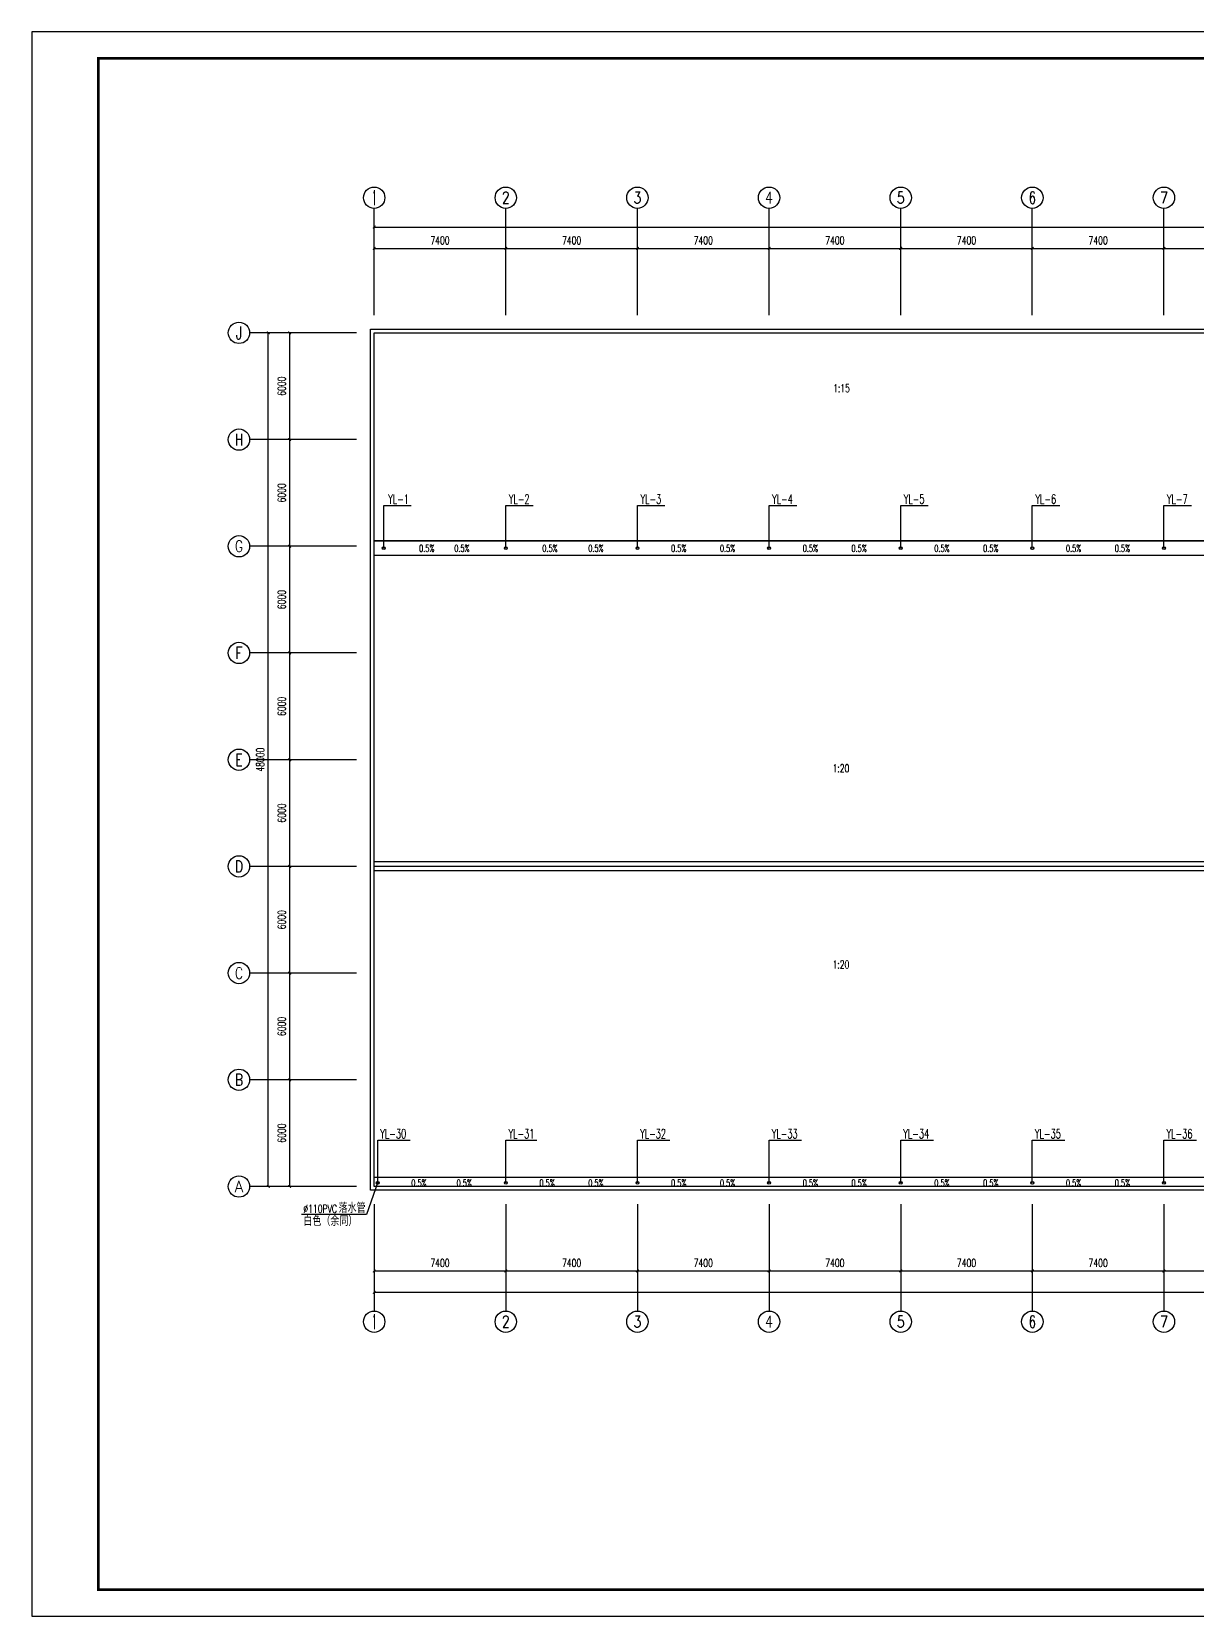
# Model space of a CAD drawing. Extents: x -409572 to -157272, y 600795 to 878326.
# Drawn here: x -409572 to -344045, y 600795 to 689895 of the extents above; entities that cross this region are included whole.
import ezdxf
from ezdxf.enums import TextEntityAlignment as Align

# ---------------------------------------------------------------- set-up
doc = ezdxf.new("R2010")
doc.units = 0
doc.header["$LTSCALE"] = 1000
doc.header["$MEASUREMENT"] = 0
doc.linetypes.add('PHANTOM2', pattern=[1.25, 0.625, -0.125, 0.125, -0.125, 0.125, -0.125])
doc.layers.get('0').update_dxf_attribs({"linetype": 'CONTINUOUS'})
doc.layers.get('DEFPOINTS').update_dxf_attribs({"linetype": 'CONTINUOUS'})
for name, color, linetype in [('AXIS', 3, 'CONTINUOUS'), ('AXIS_TEXT', 7, 'CONTINUOUS'), ('DIM_SYMB', 3, 'CONTINUOUS'), ('DIM_雨水', 3, 'CONTINUOUS'), ('PUB_TEXT', 7, 'CONTINUOUS'), ('PUB_TITLE', 4, 'CONTINUOUS'), ('TWT_TEXT', 7, 'CONTINUOUS'), ('VPIPE-雨水', 4, 'PHANTOM2')]:
    doc.layers.add(name, color=color, linetype=linetype)
doc.styles.add('_TCH_AXIS', font='COMPLEX', dxfattribs={"bigfont": 'GBCBIG'})
doc.styles.add('_TCH_DIM', font='SIMPLEX', dxfattribs={"bigfont": 'GBCBIG'})
doc.styles.add('_TCH_LABEL', font='COMPLEX', dxfattribs={"bigfont": 'GBCBIG'})
doc.styles.add('_TWT_SERIAL', font='COMPLEX', dxfattribs={"width": 0.8, "height": 3.5, "bigfont": 'HZTXT'})
doc.styles.add('COMPLEX', font='COMPLEX')
doc.styles.add('DIM_FONT', font='SIMPLEX.shx', dxfattribs={"width": 0.7})
doc.dimstyles.new('DIMN150', dxfattribs={"dimscale": 1.5, "dimtxt": 300, "dimasz": 100, "dimexe": 250, "dimexo": 300, "dimgap": 150, "dimtad": 1, "dimdec": 0, "dimzin": 0, "dimtxsty": 'DIM_FONT', "dimblk": 'ARCHTICK', "dimcen": 0.09, "dimclrt": 7, "dimazin": 3, "dimtfac": 1, "dimtdec": 0, "dimtix": 1, "dimtmove": 0, "dimatfit": 3, "dimtolj": 1, "dimtzin": 0})

# ---------------------------------------------------------------- blocks, each defined once
blk = doc.blocks.new('_AXISO')
blk.add_circle((0, 0), 0.5)
at = {"layer": 'AXIS_TEXT', "style": 'COMPLEX', "width": 1.041667}
blk.add_attdef('A', text='', height=0.56, dxfattribs=at).set_placement((-0.25, -0.28), (0.25, -0.28), align=Align.FIT)
blk = doc.blocks.new('_ARCHTICK')
at = {"color": 0, "linetype": 'BYBLOCK', "const_width": 0.4}
blk.add_lwpolyline([(-0.5, -0.5), (0.5, 0.5)], dxfattribs=at)
blk = doc.blocks.new('*D118')
at = {"layer": 'AXIS', "color": 0}
for p, q in [((-390319, 542750), (-390319, 537875)), ((-183119, 542750), (-183119, 537875)), ((-390319, 538250), (-183119, 538250))]:
    blk.add_line(p, q, dxfattribs=at)
at = {"layer": 'DEFPOINTS', "color": 0}
for p in [(-390319, 543200), (-183119, 543200), (-183119, 538250)]:
    blk.add_point(p, dxfattribs=at)
at = {"layer": 'AXIS', "color": 0, "xscale": 150, "yscale": 150, "zscale": 150, "rotation": 180}
blk.add_blockref('_ARCHTICK', (-390319, 538250), dxfattribs=at)
at = {"layer": 'AXIS', "color": 0, "xscale": 150, "yscale": 150, "zscale": 150}
blk.add_blockref('_ARCHTICK', (-183119, 538250), dxfattribs=at)
at = {"layer": 'AXIS', "color": 7, "insert": (-286719, 538700), "char_height": 450, "attachment_point": 5, "style": 'DIM_FONT'}
blk.add_mtext('\\A1;207200', dxfattribs=at)
blk = doc.blocks.new('*D119')
at = {"layer": 'AXIS', "color": 0}
for p, q in [((-390319, 542750), (-390319, 539075)), ((-382919, 542750), (-382919, 539075)), ((-390319, 539450), (-382919, 539450))]:
    blk.add_line(p, q, dxfattribs=at)
at = {"layer": 'DEFPOINTS', "color": 0}
for p in [(-390319, 543200), (-382919, 543200), (-382919, 539450)]:
    blk.add_point(p, dxfattribs=at)
at = {"layer": 'AXIS', "color": 0, "xscale": 150, "yscale": 150, "zscale": 150, "rotation": 180}
blk.add_blockref('_ARCHTICK', (-390319, 539450), dxfattribs=at)
at = {"layer": 'AXIS', "color": 0, "xscale": 150, "yscale": 150, "zscale": 150}
blk.add_blockref('_ARCHTICK', (-382919, 539450), dxfattribs=at)
at = {"layer": 'AXIS', "color": 7, "insert": (-386619, 539900), "char_height": 450, "attachment_point": 5, "style": 'DIM_FONT'}
blk.add_mtext('\\A1;7400', dxfattribs=at)
blk = doc.blocks.new('*D120')
at = {"layer": 'AXIS', "color": 0}
for p, q in [((-382919, 542750), (-382919, 539075)), ((-375519, 542750), (-375519, 539075)), ((-382919, 539450), (-375519, 539450))]:
    blk.add_line(p, q, dxfattribs=at)
at = {"layer": 'DEFPOINTS', "color": 0}
for p in [(-382919, 543200), (-375519, 543200), (-375519, 539450)]:
    blk.add_point(p, dxfattribs=at)
at = {"layer": 'AXIS', "color": 0, "xscale": 150, "yscale": 150, "zscale": 150, "rotation": 180}
blk.add_blockref('_ARCHTICK', (-382919, 539450), dxfattribs=at)
at = {"layer": 'AXIS', "color": 0, "xscale": 150, "yscale": 150, "zscale": 150}
blk.add_blockref('_ARCHTICK', (-375519, 539450), dxfattribs=at)
at = {"layer": 'AXIS', "color": 7, "insert": (-379219, 539900), "char_height": 450, "attachment_point": 5, "style": 'DIM_FONT'}
blk.add_mtext('\\A1;7400', dxfattribs=at)
blk = doc.blocks.new('*D121')
at = {"layer": 'AXIS', "color": 0}
for p, q in [((-375519, 542750), (-375519, 539075)), ((-368119, 542750), (-368119, 539075)), ((-375519, 539450), (-368119, 539450))]:
    blk.add_line(p, q, dxfattribs=at)
at = {"layer": 'DEFPOINTS', "color": 0}
for p in [(-375519, 543200), (-368119, 543200), (-368119, 539450)]:
    blk.add_point(p, dxfattribs=at)
at = {"layer": 'AXIS', "color": 0, "xscale": 150, "yscale": 150, "zscale": 150, "rotation": 180}
blk.add_blockref('_ARCHTICK', (-375519, 539450), dxfattribs=at)
at = {"layer": 'AXIS', "color": 0, "xscale": 150, "yscale": 150, "zscale": 150}
blk.add_blockref('_ARCHTICK', (-368119, 539450), dxfattribs=at)
at = {"layer": 'AXIS', "color": 7, "insert": (-371819, 539900), "char_height": 450, "attachment_point": 5, "style": 'DIM_FONT'}
blk.add_mtext('\\A1;7400', dxfattribs=at)
blk = doc.blocks.new('*D122')
at = {"layer": 'AXIS', "color": 0}
for p, q in [((-368119, 542750), (-368119, 539075)), ((-360719, 542750), (-360719, 539075)), ((-368119, 539450), (-360719, 539450))]:
    blk.add_line(p, q, dxfattribs=at)
at = {"layer": 'DEFPOINTS', "color": 0}
for p in [(-368119, 543200), (-360719, 543200), (-360719, 539450)]:
    blk.add_point(p, dxfattribs=at)
at = {"layer": 'AXIS', "color": 0, "xscale": 150, "yscale": 150, "zscale": 150, "rotation": 180}
blk.add_blockref('_ARCHTICK', (-368119, 539450), dxfattribs=at)
at = {"layer": 'AXIS', "color": 0, "xscale": 150, "yscale": 150, "zscale": 150}
blk.add_blockref('_ARCHTICK', (-360719, 539450), dxfattribs=at)
at = {"layer": 'AXIS', "color": 7, "insert": (-364419, 539900), "char_height": 450, "attachment_point": 5, "style": 'DIM_FONT'}
blk.add_mtext('\\A1;7400', dxfattribs=at)
blk = doc.blocks.new('*D123')
at = {"layer": 'AXIS', "color": 0}
for p, q in [((-360719, 542750), (-360719, 539075)), ((-353319, 542750), (-353319, 539075)), ((-360719, 539450), (-353319, 539450))]:
    blk.add_line(p, q, dxfattribs=at)
at = {"layer": 'DEFPOINTS', "color": 0}
for p in [(-360719, 543200), (-353319, 543200), (-353319, 539450)]:
    blk.add_point(p, dxfattribs=at)
at = {"layer": 'AXIS', "color": 0, "xscale": 150, "yscale": 150, "zscale": 150, "rotation": 180}
blk.add_blockref('_ARCHTICK', (-360719, 539450), dxfattribs=at)
at = {"layer": 'AXIS', "color": 0, "xscale": 150, "yscale": 150, "zscale": 150}
blk.add_blockref('_ARCHTICK', (-353319, 539450), dxfattribs=at)
at = {"layer": 'AXIS', "color": 7, "insert": (-357019, 539900), "char_height": 450, "attachment_point": 5, "style": 'DIM_FONT'}
blk.add_mtext('\\A1;7400', dxfattribs=at)
blk = doc.blocks.new('*D124')
at = {"layer": 'AXIS', "color": 0}
for p, q in [((-353319, 542750), (-353319, 539075)), ((-345919, 542750), (-345919, 539075)), ((-353319, 539450), (-345919, 539450))]:
    blk.add_line(p, q, dxfattribs=at)
at = {"layer": 'DEFPOINTS', "color": 0}
for p in [(-353319, 543200), (-345919, 543200), (-345919, 539450)]:
    blk.add_point(p, dxfattribs=at)
at = {"layer": 'AXIS', "color": 0, "xscale": 150, "yscale": 150, "zscale": 150, "rotation": 180}
blk.add_blockref('_ARCHTICK', (-353319, 539450), dxfattribs=at)
at = {"layer": 'AXIS', "color": 0, "xscale": 150, "yscale": 150, "zscale": 150}
blk.add_blockref('_ARCHTICK', (-345919, 539450), dxfattribs=at)
at = {"layer": 'AXIS', "color": 7, "insert": (-349619, 539900), "char_height": 450, "attachment_point": 5, "style": 'DIM_FONT'}
blk.add_mtext('\\A1;7400', dxfattribs=at)
blk = doc.blocks.new('*D125')
at = {"layer": 'AXIS', "color": 0}
for p, q in [((-345919, 542750), (-345919, 539075)), ((-338519, 542750), (-338519, 539075)), ((-345919, 539450), (-338519, 539450))]:
    blk.add_line(p, q, dxfattribs=at)
at = {"layer": 'DEFPOINTS', "color": 0}
for p in [(-345919, 543200), (-338519, 543200), (-338519, 539450)]:
    blk.add_point(p, dxfattribs=at)
at = {"layer": 'AXIS', "color": 0, "xscale": 150, "yscale": 150, "zscale": 150, "rotation": 180}
blk.add_blockref('_ARCHTICK', (-345919, 539450), dxfattribs=at)
at = {"layer": 'AXIS', "color": 0, "xscale": 150, "yscale": 150, "zscale": 150}
blk.add_blockref('_ARCHTICK', (-338519, 539450), dxfattribs=at)
at = {"layer": 'AXIS', "color": 7, "insert": (-342219, 539900), "char_height": 450, "attachment_point": 5, "style": 'DIM_FONT'}
blk.add_mtext('\\A1;7400', dxfattribs=at)
blk = doc.blocks.new('*D156')
at = {"layer": 'AXIS', "color": 0}
for p, q in [((-391769, 592200), (-396644, 592200)), ((-396269, 544200), (-396269, 592200)), ((-391769, 544200), (-396644, 544200))]:
    blk.add_line(p, q, dxfattribs=at)
at = {"layer": 'DEFPOINTS', "color": 0}
for p in [(-396269, 592200), (-391319, 592200), (-391319, 544200)]:
    blk.add_point(p, dxfattribs=at)
at = {"layer": 'AXIS', "color": 0, "xscale": 150, "yscale": 150, "zscale": 150}
for p, rotation in [((-396269, 592200), 90), ((-396269, 544200), 270)]:
    blk.add_blockref('_ARCHTICK', p, dxfattribs=dict(at, rotation=rotation))
at = {"layer": 'AXIS', "color": 7, "insert": (-396719, 568200), "char_height": 450, "attachment_point": 5, "rotation": 90, "style": 'DIM_FONT'}
blk.add_mtext('\\A1;48000', dxfattribs=at)
blk = doc.blocks.new('*D157')
at = {"layer": 'AXIS', "color": 0}
for p, q in [((-391769, 550200), (-395444, 550200)), ((-395069, 544200), (-395069, 550200)), ((-391769, 544200), (-395444, 544200))]:
    blk.add_line(p, q, dxfattribs=at)
at = {"layer": 'DEFPOINTS', "color": 0}
for p in [(-395069, 550200), (-391319, 550200), (-391319, 544200)]:
    blk.add_point(p, dxfattribs=at)
at = {"layer": 'AXIS', "color": 0, "xscale": 150, "yscale": 150, "zscale": 150}
for p, rotation in [((-395069, 550200), 90), ((-395069, 544200), 270)]:
    blk.add_blockref('_ARCHTICK', p, dxfattribs=dict(at, rotation=rotation))
at = {"layer": 'AXIS', "color": 7, "insert": (-395519, 547200), "char_height": 450, "attachment_point": 5, "rotation": 90, "style": 'DIM_FONT'}
blk.add_mtext('\\A1;6000', dxfattribs=at)
blk = doc.blocks.new('*D158')
at = {"layer": 'AXIS', "color": 0}
for p, q in [((-391769, 556200), (-395444, 556200)), ((-395069, 550200), (-395069, 556200)), ((-391769, 550200), (-395444, 550200))]:
    blk.add_line(p, q, dxfattribs=at)
at = {"layer": 'DEFPOINTS', "color": 0}
for p in [(-395069, 556200), (-391319, 556200), (-391319, 550200)]:
    blk.add_point(p, dxfattribs=at)
at = {"layer": 'AXIS', "color": 0, "xscale": 150, "yscale": 150, "zscale": 150}
for p, rotation in [((-395069, 556200), 90), ((-395069, 550200), 270)]:
    blk.add_blockref('_ARCHTICK', p, dxfattribs=dict(at, rotation=rotation))
at = {"layer": 'AXIS', "color": 7, "insert": (-395519, 553200), "char_height": 450, "attachment_point": 5, "rotation": 90, "style": 'DIM_FONT'}
blk.add_mtext('\\A1;6000', dxfattribs=at)
blk = doc.blocks.new('*D159')
at = {"layer": 'AXIS', "color": 0}
for p, q in [((-391769, 562200), (-395444, 562200)), ((-395069, 556200), (-395069, 562200)), ((-391769, 556200), (-395444, 556200))]:
    blk.add_line(p, q, dxfattribs=at)
at = {"layer": 'DEFPOINTS', "color": 0}
for p in [(-395069, 562200), (-391319, 562200), (-391319, 556200)]:
    blk.add_point(p, dxfattribs=at)
at = {"layer": 'AXIS', "color": 0, "xscale": 150, "yscale": 150, "zscale": 150}
for p, rotation in [((-395069, 562200), 90), ((-395069, 556200), 270)]:
    blk.add_blockref('_ARCHTICK', p, dxfattribs=dict(at, rotation=rotation))
at = {"layer": 'AXIS', "color": 7, "insert": (-395519, 559200), "char_height": 450, "attachment_point": 5, "rotation": 90, "style": 'DIM_FONT'}
blk.add_mtext('\\A1;6000', dxfattribs=at)
blk = doc.blocks.new('*D160')
at = {"layer": 'AXIS', "color": 0}
for p, q in [((-391769, 568200), (-395444, 568200)), ((-395069, 562200), (-395069, 568200)), ((-391769, 562200), (-395444, 562200))]:
    blk.add_line(p, q, dxfattribs=at)
at = {"layer": 'DEFPOINTS', "color": 0}
for p in [(-395069, 568200), (-391319, 568200), (-391319, 562200)]:
    blk.add_point(p, dxfattribs=at)
at = {"layer": 'AXIS', "color": 0, "xscale": 150, "yscale": 150, "zscale": 150}
for p, rotation in [((-395069, 568200), 90), ((-395069, 562200), 270)]:
    blk.add_blockref('_ARCHTICK', p, dxfattribs=dict(at, rotation=rotation))
at = {"layer": 'AXIS', "color": 7, "insert": (-395519, 565200), "char_height": 450, "attachment_point": 5, "rotation": 90, "style": 'DIM_FONT'}
blk.add_mtext('\\A1;6000', dxfattribs=at)
blk = doc.blocks.new('*D161')
at = {"layer": 'AXIS', "color": 0}
for p, q in [((-391769, 574200), (-395444, 574200)), ((-395069, 568200), (-395069, 574200)), ((-391769, 568200), (-395444, 568200))]:
    blk.add_line(p, q, dxfattribs=at)
at = {"layer": 'DEFPOINTS', "color": 0}
for p in [(-395069, 574200), (-391319, 574200), (-391319, 568200)]:
    blk.add_point(p, dxfattribs=at)
at = {"layer": 'AXIS', "color": 0, "xscale": 150, "yscale": 150, "zscale": 150}
for p, rotation in [((-395069, 574200), 90), ((-395069, 568200), 270)]:
    blk.add_blockref('_ARCHTICK', p, dxfattribs=dict(at, rotation=rotation))
at = {"layer": 'AXIS', "color": 7, "insert": (-395519, 571200), "char_height": 450, "attachment_point": 5, "rotation": 90, "style": 'DIM_FONT'}
blk.add_mtext('\\A1;6000', dxfattribs=at)
blk = doc.blocks.new('*D162')
at = {"layer": 'AXIS', "color": 0}
for p, q in [((-391769, 580200), (-395444, 580200)), ((-395069, 574200), (-395069, 580200)), ((-391769, 574200), (-395444, 574200))]:
    blk.add_line(p, q, dxfattribs=at)
at = {"layer": 'DEFPOINTS', "color": 0}
for p in [(-395069, 580200), (-391319, 580200), (-391319, 574200)]:
    blk.add_point(p, dxfattribs=at)
at = {"layer": 'AXIS', "color": 0, "xscale": 150, "yscale": 150, "zscale": 150}
for p, rotation in [((-395069, 580200), 90), ((-395069, 574200), 270)]:
    blk.add_blockref('_ARCHTICK', p, dxfattribs=dict(at, rotation=rotation))
at = {"layer": 'AXIS', "color": 7, "insert": (-395519, 577200), "char_height": 450, "attachment_point": 5, "rotation": 90, "style": 'DIM_FONT'}
blk.add_mtext('\\A1;6000', dxfattribs=at)
blk = doc.blocks.new('*D163')
at = {"layer": 'AXIS', "color": 0}
for p, q in [((-391769, 586200), (-395444, 586200)), ((-395069, 580200), (-395069, 586200)), ((-391769, 580200), (-395444, 580200))]:
    blk.add_line(p, q, dxfattribs=at)
at = {"layer": 'DEFPOINTS', "color": 0}
for p in [(-395069, 586200), (-391319, 586200), (-391319, 580200)]:
    blk.add_point(p, dxfattribs=at)
at = {"layer": 'AXIS', "color": 0, "xscale": 150, "yscale": 150, "zscale": 150}
for p, rotation in [((-395069, 586200), 90), ((-395069, 580200), 270)]:
    blk.add_blockref('_ARCHTICK', p, dxfattribs=dict(at, rotation=rotation))
at = {"layer": 'AXIS', "color": 7, "insert": (-395519, 583200), "char_height": 450, "attachment_point": 5, "rotation": 90, "style": 'DIM_FONT'}
blk.add_mtext('\\A1;6000', dxfattribs=at)
blk = doc.blocks.new('*D164')
at = {"layer": 'AXIS', "color": 0}
for p, q in [((-391769, 592200), (-395444, 592200)), ((-395069, 586200), (-395069, 592200)), ((-391769, 586200), (-395444, 586200))]:
    blk.add_line(p, q, dxfattribs=at)
at = {"layer": 'DEFPOINTS', "color": 0}
for p in [(-395069, 592200), (-391319, 592200), (-391319, 586200)]:
    blk.add_point(p, dxfattribs=at)
at = {"layer": 'AXIS', "color": 0, "xscale": 150, "yscale": 150, "zscale": 150}
for p, rotation in [((-395069, 592200), 90), ((-395069, 586200), 270)]:
    blk.add_blockref('_ARCHTICK', p, dxfattribs=dict(at, rotation=rotation))
at = {"layer": 'AXIS', "color": 7, "insert": (-395519, 589200), "char_height": 450, "attachment_point": 5, "rotation": 90, "style": 'DIM_FONT'}
blk.add_mtext('\\A1;6000', dxfattribs=at)
blk = doc.blocks.new('*D165')
at = {"layer": 'AXIS', "color": 0}
for p, q in [((-390319, 593650), (-390319, 598525)), ((-390319, 598150), (-183119, 598150)), ((-183119, 593650), (-183119, 598525))]:
    blk.add_line(p, q, dxfattribs=at)
at = {"layer": 'DEFPOINTS', "color": 0}
for p in [(-183119, 598150), (-390319, 593200), (-183119, 593200)]:
    blk.add_point(p, dxfattribs=at)
at = {"layer": 'AXIS', "color": 0, "xscale": 150, "yscale": 150, "zscale": 150, "rotation": 180}
blk.add_blockref('_ARCHTICK', (-390319, 598150), dxfattribs=at)
at = {"layer": 'AXIS', "color": 0, "xscale": 150, "yscale": 150, "zscale": 150}
blk.add_blockref('_ARCHTICK', (-183119, 598150), dxfattribs=at)
at = {"layer": 'AXIS', "color": 7, "insert": (-286719, 598600), "char_height": 450, "attachment_point": 5, "style": 'DIM_FONT'}
blk.add_mtext('\\A1;207200', dxfattribs=at)
blk = doc.blocks.new('*D166')
at = {"layer": 'AXIS', "color": 0}
for p, q in [((-390319, 593650), (-390319, 597325)), ((-382919, 593650), (-382919, 597325)), ((-390319, 596950), (-382919, 596950))]:
    blk.add_line(p, q, dxfattribs=at)
at = {"layer": 'DEFPOINTS', "color": 0}
for p in [(-382919, 596950), (-390319, 593200), (-382919, 593200)]:
    blk.add_point(p, dxfattribs=at)
at = {"layer": 'AXIS', "color": 0, "xscale": 150, "yscale": 150, "zscale": 150, "rotation": 180}
blk.add_blockref('_ARCHTICK', (-390319, 596950), dxfattribs=at)
at = {"layer": 'AXIS', "color": 0, "xscale": 150, "yscale": 150, "zscale": 150}
blk.add_blockref('_ARCHTICK', (-382919, 596950), dxfattribs=at)
at = {"layer": 'AXIS', "color": 7, "insert": (-386619, 597400), "char_height": 450, "attachment_point": 5, "style": 'DIM_FONT'}
blk.add_mtext('\\A1;7400', dxfattribs=at)
blk = doc.blocks.new('*D167')
at = {"layer": 'AXIS', "color": 0}
for p, q in [((-382919, 593650), (-382919, 597325)), ((-375519, 593650), (-375519, 597325)), ((-382919, 596950), (-375519, 596950))]:
    blk.add_line(p, q, dxfattribs=at)
at = {"layer": 'DEFPOINTS', "color": 0}
for p in [(-375519, 596950), (-382919, 593200), (-375519, 593200)]:
    blk.add_point(p, dxfattribs=at)
at = {"layer": 'AXIS', "color": 0, "xscale": 150, "yscale": 150, "zscale": 150, "rotation": 180}
blk.add_blockref('_ARCHTICK', (-382919, 596950), dxfattribs=at)
at = {"layer": 'AXIS', "color": 0, "xscale": 150, "yscale": 150, "zscale": 150}
blk.add_blockref('_ARCHTICK', (-375519, 596950), dxfattribs=at)
at = {"layer": 'AXIS', "color": 7, "insert": (-379219, 597400), "char_height": 450, "attachment_point": 5, "style": 'DIM_FONT'}
blk.add_mtext('\\A1;7400', dxfattribs=at)
blk = doc.blocks.new('*D168')
at = {"layer": 'AXIS', "color": 0}
for p, q in [((-375519, 593650), (-375519, 597325)), ((-368119, 593650), (-368119, 597325)), ((-375519, 596950), (-368119, 596950))]:
    blk.add_line(p, q, dxfattribs=at)
at = {"layer": 'DEFPOINTS', "color": 0}
for p in [(-368119, 596950), (-375519, 593200), (-368119, 593200)]:
    blk.add_point(p, dxfattribs=at)
at = {"layer": 'AXIS', "color": 0, "xscale": 150, "yscale": 150, "zscale": 150, "rotation": 180}
blk.add_blockref('_ARCHTICK', (-375519, 596950), dxfattribs=at)
at = {"layer": 'AXIS', "color": 0, "xscale": 150, "yscale": 150, "zscale": 150}
blk.add_blockref('_ARCHTICK', (-368119, 596950), dxfattribs=at)
at = {"layer": 'AXIS', "color": 7, "insert": (-371819, 597400), "char_height": 450, "attachment_point": 5, "style": 'DIM_FONT'}
blk.add_mtext('\\A1;7400', dxfattribs=at)
blk = doc.blocks.new('*D169')
at = {"layer": 'AXIS', "color": 0}
for p, q in [((-368119, 593650), (-368119, 597325)), ((-360719, 593650), (-360719, 597325)), ((-368119, 596950), (-360719, 596950))]:
    blk.add_line(p, q, dxfattribs=at)
at = {"layer": 'DEFPOINTS', "color": 0}
for p in [(-360719, 596950), (-368119, 593200), (-360719, 593200)]:
    blk.add_point(p, dxfattribs=at)
at = {"layer": 'AXIS', "color": 0, "xscale": 150, "yscale": 150, "zscale": 150, "rotation": 180}
blk.add_blockref('_ARCHTICK', (-368119, 596950), dxfattribs=at)
at = {"layer": 'AXIS', "color": 0, "xscale": 150, "yscale": 150, "zscale": 150}
blk.add_blockref('_ARCHTICK', (-360719, 596950), dxfattribs=at)
at = {"layer": 'AXIS', "color": 7, "insert": (-364419, 597400), "char_height": 450, "attachment_point": 5, "style": 'DIM_FONT'}
blk.add_mtext('\\A1;7400', dxfattribs=at)
blk = doc.blocks.new('*D170')
at = {"layer": 'AXIS', "color": 0}
for p, q in [((-360719, 593650), (-360719, 597325)), ((-353319, 593650), (-353319, 597325)), ((-360719, 596950), (-353319, 596950))]:
    blk.add_line(p, q, dxfattribs=at)
at = {"layer": 'DEFPOINTS', "color": 0}
for p in [(-353319, 596950), (-360719, 593200), (-353319, 593200)]:
    blk.add_point(p, dxfattribs=at)
at = {"layer": 'AXIS', "color": 0, "xscale": 150, "yscale": 150, "zscale": 150, "rotation": 180}
blk.add_blockref('_ARCHTICK', (-360719, 596950), dxfattribs=at)
at = {"layer": 'AXIS', "color": 0, "xscale": 150, "yscale": 150, "zscale": 150}
blk.add_blockref('_ARCHTICK', (-353319, 596950), dxfattribs=at)
at = {"layer": 'AXIS', "color": 7, "insert": (-357019, 597400), "char_height": 450, "attachment_point": 5, "style": 'DIM_FONT'}
blk.add_mtext('\\A1;7400', dxfattribs=at)
blk = doc.blocks.new('*D171')
at = {"layer": 'AXIS', "color": 0}
for p, q in [((-353319, 593650), (-353319, 597325)), ((-345919, 593650), (-345919, 597325)), ((-353319, 596950), (-345919, 596950))]:
    blk.add_line(p, q, dxfattribs=at)
at = {"layer": 'DEFPOINTS', "color": 0}
for p in [(-345919, 596950), (-353319, 593200), (-345919, 593200)]:
    blk.add_point(p, dxfattribs=at)
at = {"layer": 'AXIS', "color": 0, "xscale": 150, "yscale": 150, "zscale": 150, "rotation": 180}
blk.add_blockref('_ARCHTICK', (-353319, 596950), dxfattribs=at)
at = {"layer": 'AXIS', "color": 0, "xscale": 150, "yscale": 150, "zscale": 150}
blk.add_blockref('_ARCHTICK', (-345919, 596950), dxfattribs=at)
at = {"layer": 'AXIS', "color": 7, "insert": (-349619, 597400), "char_height": 450, "attachment_point": 5, "style": 'DIM_FONT'}
blk.add_mtext('\\A1;7400', dxfattribs=at)
blk = doc.blocks.new('*D172')
at = {"layer": 'AXIS', "color": 0}
for p, q in [((-345919, 593650), (-345919, 597325)), ((-338519, 593650), (-338519, 597325)), ((-345919, 596950), (-338519, 596950))]:
    blk.add_line(p, q, dxfattribs=at)
at = {"layer": 'DEFPOINTS', "color": 0}
for p in [(-338519, 596950), (-345919, 593200), (-338519, 593200)]:
    blk.add_point(p, dxfattribs=at)
at = {"layer": 'AXIS', "color": 0, "xscale": 150, "yscale": 150, "zscale": 150, "rotation": 180}
blk.add_blockref('_ARCHTICK', (-345919, 596950), dxfattribs=at)
at = {"layer": 'AXIS', "color": 0, "xscale": 150, "yscale": 150, "zscale": 150}
blk.add_blockref('_ARCHTICK', (-338519, 596950), dxfattribs=at)
at = {"layer": 'AXIS', "color": 7, "insert": (-342219, 597400), "char_height": 450, "attachment_point": 5, "style": 'DIM_FONT'}
blk.add_mtext('\\A1;7400', dxfattribs=at)
blk = doc.blocks.new('DFD222')
at = {"color": 8}
for p, q in [((-390318.8, 592199.9), (-286568.8, 592199.9)), ((-390318.8, 544199.9), (-390318.8, 592199.9)), ((-390318.8, 580499.9), (-286568.8, 580499.9)), ((-390318.8, 579699.9), (-183118.8, 579699.9)), ((-183118.8, 562449.9), (-390318.8, 562449.9)), ((-183118.8, 562199.9), (-390318.8, 562199.9)), ((-183118.8, 561949.9), (-390318.8, 561949.9)), ((-183118.8, 544699.9), (-390318.8, 544699.9)), ((-183118.8, 544199.9), (-390318.8, 544199.9))]:
    blk.add_line(p, q, dxfattribs=at)
for points in [[(-390518.8, 592399.9), (-286368.8, 592399.9), (-286368.8, 580399.9), (-182918.8, 580399.9), (-182918.8, 543999.9), (-390518.8, 543999.9)], [(-390318.8, 592199.9), (-286568.8, 592199.9), (-286568.8, 580199.9), (-183118.8, 580199.9), (-183118.8, 544199.9), (-390318.8, 544199.9)], [(-390318.8, 592199.9), (-286568.8, 592199.9), (-286568.8, 580199.9), (-183118.8, 580199.9), (-183118.8, 544199.9), (-390318.8, 544199.9)], [(-390318.8, 592199.9), (-286568.8, 592199.9), (-286568.8, 580499.9), (-390318.8, 580499.9)], [(-390318.8, 579699.9), (-183118.8, 579699.9), (-183118.8, 562449.9), (-390318.8, 562449.9)]]:
    blk.add_lwpolyline(points, close=True, dxfattribs=at)
for centre in [(-389782.4, 580094.2), (-382918.8, 580094.2), (-375518.8, 580094.2), (-368118.8, 580094.2), (-360718.8, 580094.2), (-353318.8, 580094.2), (-345918.8, 580094.2), (-390120.7, 544410.8), (-382918.8, 544410.8), (-375518.8, 544410.8), (-368118.8, 544410.8), (-360718.8, 544410.8), (-353318.8, 544410.8), (-345918.8, 544410.8)]:
    blk.add_circle(centre, 80, dxfattribs=at)
at = {"layer": 'AXIS', "color": 8}
for p, q in [((-390318.8, 593199.9), (-390318.8, 599199.9)), ((-382918.8, 593199.9), (-382918.8, 599199.9)), ((-375518.8, 593199.9), (-375518.8, 599199.9)), ((-368118.8, 593199.9), (-368118.8, 599199.9)), ((-360718.8, 593199.9), (-360718.8, 599199.9)), ((-353318.8, 593199.9), (-353318.8, 599199.9)), ((-345918.8, 593199.9), (-345918.8, 599199.9)), ((-391318.8, 592199.9), (-397318.8, 592199.9)), ((-391318.8, 586199.9), (-397318.8, 586199.9)), ((-391318.8, 580199.9), (-397318.8, 580199.9)), ((-391318.8, 574199.9), (-397318.8, 574199.9)), ((-391318.8, 568199.9), (-397318.8, 568199.9)), ((-391318.8, 562199.9), (-397318.8, 562199.9)), ((-391318.8, 556199.9), (-397318.8, 556199.9)), ((-391318.8, 550199.9), (-397318.8, 550199.9)), ((-390104.7, 544438.3), (-390759.3, 542619.3)), ((-391318.8, 544199.9), (-397318.8, 544199.9)), ((-390759.3, 542619.3), (-394405, 542619.3)), ((-390318.8, 543199.9), (-390318.8, 537199.9)), ((-382918.8, 543199.9), (-382918.8, 537199.9)), ((-375518.8, 543199.9), (-375518.8, 537199.9)), ((-368118.8, 543199.9), (-368118.8, 537199.9)), ((-360718.8, 543199.9), (-360718.8, 537199.9)), ((-353318.8, 543199.9), (-353318.8, 537199.9)), ((-345918.8, 543199.9), (-345918.8, 537199.9))]:
    blk.add_line(p, q, dxfattribs=at)
at = {"layer": 'DIM_SYMB', "color": 8}
for points in [[(-364061.7, 588651, 0, 0, 0), (-364061.7, 584688.2, 120, 0, 0), (-364061.7, 584238.2, 0, 0, 0)], [(-387972.3, 580081.2, 0, 0, 0), (-388953, 580081.2, 120, 0, 0), (-389403, 580081.2, 0, 0, 0)], [(-384761.5, 580081.2, 0, 0, 0), (-383780.8, 580081.2, 120, 0, 0), (-383330.8, 580081.2, 0, 0, 0)], [(-381043.4, 580081.2, 0, 0, 0), (-382024.1, 580081.2, 120, 0, 0), (-382474.1, 580081.2, 0, 0, 0)], [(-377230.6, 580081.2, 0, 0, 0), (-376249.9, 580081.2, 120, 0, 0), (-375799.9, 580081.2, 0, 0, 0)], [(-373806.9, 580081.2, 0, 0, 0), (-374787.6, 580081.2, 120, 0, 0), (-375237.6, 580081.2, 0, 0, 0)], [(-369830.6, 580081.2, 0, 0, 0), (-368849.9, 580081.2, 120, 0, 0), (-368399.9, 580081.2, 0, 0, 0)], [(-366406.9, 580081.2, 0, 0, 0), (-367387.6, 580081.2, 120, 0, 0), (-367837.6, 580081.2, 0, 0, 0)], [(-362430.6, 580081.2, 0, 0, 0), (-361449.9, 580081.2, 120, 0, 0), (-360999.9, 580081.2, 0, 0, 0)], [(-359006.9, 580081.2, 0, 0, 0), (-359987.6, 580081.2, 120, 0, 0), (-360437.6, 580081.2, 0, 0, 0)], [(-355030.6, 580081.2, 0, 0, 0), (-354049.9, 580081.2, 120, 0, 0), (-353599.9, 580081.2, 0, 0, 0)], [(-351606.9, 580081.2, 0, 0, 0), (-352587.6, 580081.2, 120, 0, 0), (-353037.6, 580081.2, 0, 0, 0)], [(-347630.6, 580081.2, 0, 0, 0), (-346649.9, 580081.2, 120, 0, 0), (-346199.9, 580081.2, 0, 0, 0)], [(-344206.9, 580081.2, 0, 0, 0), (-345187.6, 580081.2, 120, 0, 0), (-345637.6, 580081.2, 0, 0, 0)], [(-364061.7, 568150.2, 0, 0, 0), (-364061.7, 574172.6, 120, 0, 0), (-364061.7, 574622.6, 0, 0, 0)], [(-364061.7, 556249.7, 0, 0, 0), (-364061.7, 550227.3, 120, 0, 0), (-364061.7, 549777.3, 0, 0, 0)], [(-388408.9, 544397.8, 0, 0, 0), (-389389.6, 544397.8, 120, 0, 0), (-389839.6, 544397.8, 0, 0, 0)], [(-384630.6, 544397.8, 0, 0, 0), (-383649.9, 544397.8, 120, 0, 0), (-383199.9, 544397.8, 0, 0, 0)], [(-381206.9, 544397.8, 0, 0, 0), (-382187.6, 544397.8, 120, 0, 0), (-382637.6, 544397.8, 0, 0, 0)], [(-377230.6, 544397.8, 0, 0, 0), (-376249.9, 544397.8, 120, 0, 0), (-375799.9, 544397.8, 0, 0, 0)], [(-373806.9, 544397.8, 0, 0, 0), (-374787.6, 544397.8, 120, 0, 0), (-375237.6, 544397.8, 0, 0, 0)], [(-369830.6, 544397.8, 0, 0, 0), (-368849.9, 544397.8, 120, 0, 0), (-368399.9, 544397.8, 0, 0, 0)], [(-366406.9, 544397.8, 0, 0, 0), (-367387.6, 544397.8, 120, 0, 0), (-367837.6, 544397.8, 0, 0, 0)], [(-362430.6, 544397.8, 0, 0, 0), (-361449.9, 544397.8, 120, 0, 0), (-360999.9, 544397.8, 0, 0, 0)], [(-359006.9, 544397.8, 0, 0, 0), (-359987.6, 544397.8, 120, 0, 0), (-360437.6, 544397.8, 0, 0, 0)], [(-355030.6, 544397.8, 0, 0, 0), (-354049.9, 544397.8, 120, 0, 0), (-353599.9, 544397.8, 0, 0, 0)], [(-351606.9, 544397.8, 0, 0, 0), (-352587.6, 544397.8, 120, 0, 0), (-353037.6, 544397.8, 0, 0, 0)], [(-347630.6, 544397.8, 0, 0, 0), (-346649.9, 544397.8, 120, 0, 0), (-346199.9, 544397.8, 0, 0, 0)], [(-344206.9, 544397.8, 0, 0, 0), (-345187.6, 544397.8, 120, 0, 0), (-345637.6, 544397.8, 0, 0, 0)]]:
    blk.add_lwpolyline(points, format="xyseb", dxfattribs=at)
at = {"layer": 'AXIS', "color": 8}
ref = blk.add_blockref('_AXISO', (-390318.8, 599799.9), dxfattribs=dict(at, xscale=1200, yscale=1200, zscale=1200))
ref.add_attrib('A', '1', dxfattribs={"layer": 'AXIS_TEXT', "color": 8, "height": 832.5, "style": '_TCH_AXIS', "width": 0.555556}).set_placement((-390417.9, 599383.7), (-390219.7, 599383.7), align=Align.FIT)
ref = blk.add_blockref('_AXISO', (-382918.8, 599799.9), dxfattribs=dict(at, xscale=1200, yscale=1200, zscale=1200))
ref.add_attrib('A', '2', dxfattribs={"layer": 'AXIS_TEXT', "color": 8, "height": 657.6, "style": '_TCH_AXIS'}).set_placement((-383138, 599471.2), (-382699.6, 599471.2), align=Align.FIT)
ref = blk.add_blockref('_AXISO', (-375518.8, 599799.9), dxfattribs=dict(at, xscale=1200, yscale=1200, zscale=1200))
ref.add_attrib('A', '3', dxfattribs={"layer": 'AXIS_TEXT', "color": 8, "height": 657.6, "style": '_TCH_AXIS'}).set_placement((-375738, 599471.2), (-375299.6, 599471.2), align=Align.FIT)
ref = blk.add_blockref('_AXISO', (-368118.8, 599799.9), dxfattribs=dict(at, xscale=1200, yscale=1200, zscale=1200))
ref.add_attrib('A', '4', dxfattribs={"layer": 'AXIS_TEXT', "color": 8, "height": 641, "style": '_TCH_AXIS', "width": 0.9375}).set_placement((-368347.7, 599479.5), (-367889.8, 599479.5), align=Align.FIT)
ref = blk.add_blockref('_AXISO', (-360718.8, 599799.9), dxfattribs=dict(at, xscale=1200, yscale=1200, zscale=1200))
ref.add_attrib('A', '5', dxfattribs={"layer": 'AXIS_TEXT', "color": 8, "height": 657.6, "style": '_TCH_AXIS'}).set_placement((-360938, 599471.2), (-360499.6, 599471.2), align=Align.FIT)
ref = blk.add_blockref('_AXISO', (-353318.8, 599799.9), dxfattribs=dict(at, xscale=1200, yscale=1200, zscale=1200))
ref.add_attrib('A', '6', dxfattribs={"layer": 'AXIS_TEXT', "color": 8, "height": 674.8, "style": '_TCH_AXIS', "width": 0.928571}).set_placement((-353527.6, 599462.6), (-353109.9, 599462.6), align=Align.FIT)
ref = blk.add_blockref('_AXISO', (-345918.8, 599799.9), dxfattribs=dict(at, xscale=1200, yscale=1200, zscale=1200))
ref.add_attrib('A', '7', dxfattribs={"layer": 'AXIS_TEXT', "color": 8, "height": 657.6, "style": '_TCH_AXIS'}).set_placement((-346138, 599471.2), (-345699.6, 599471.2), align=Align.FIT)
ref = blk.add_blockref('_AXISO', (-397918.8, 592199.9), dxfattribs=dict(at, xscale=1200, yscale=1200, zscale=1200))
ref.add_attrib('A', 'J', dxfattribs={"layer": 'AXIS_TEXT', "color": 8, "height": 729.9, "style": '_TCH_AXIS', "width": 0.909091}).set_placement((-398092.6, 591835), (-397745, 591835), align=Align.FIT)
ref = blk.add_blockref('_AXISO', (-397918.8, 586199.9), dxfattribs=dict(at, xscale=1200, yscale=1200, zscale=1200))
ref.add_attrib('A', 'H', dxfattribs={"layer": 'AXIS_TEXT', "color": 8, "height": 657.6, "style": '_TCH_AXIS', "width": 0.7}).set_placement((-398138, 585871.2), (-397699.6, 585871.2), align=Align.FIT)
ref = blk.add_blockref('_AXISO', (-397918.8, 580199.9), dxfattribs=dict(at, xscale=1200, yscale=1200, zscale=1200))
ref.add_attrib('A', 'G', dxfattribs={"layer": 'AXIS_TEXT', "color": 8, "height": 641, "style": '_TCH_AXIS', "width": 0.833333}).set_placement((-398147.7, 579879.5), (-397689.8, 579879.5), align=Align.FIT)
ref = blk.add_blockref('_AXISO', (-397918.8, 574199.9), dxfattribs=dict(at, xscale=1200, yscale=1200, zscale=1200))
ref.add_attrib('A', 'F', dxfattribs={"layer": 'AXIS_TEXT', "color": 8, "height": 674.8, "style": '_TCH_AXIS', "width": 0.8125}).set_placement((-398127.6, 573862.6), (-397709.9, 573862.6), align=Align.FIT)
ref = blk.add_blockref('_AXISO', (-397918.8, 568199.9), dxfattribs=dict(at, xscale=1200, yscale=1200, zscale=1200))
ref.add_attrib('A', 'E', dxfattribs={"layer": 'AXIS_TEXT', "color": 8, "height": 674.8, "style": '_TCH_AXIS', "width": 0.8125}).set_placement((-398127.6, 567862.6), (-397709.9, 567862.6), align=Align.FIT)
ref = blk.add_blockref('_AXISO', (-397918.8, 562199.9), dxfattribs=dict(at, xscale=1200, yscale=1200, zscale=1200))
ref.add_attrib('A', 'D', dxfattribs={"layer": 'AXIS_TEXT', "color": 8, "height": 657.6, "style": '_TCH_AXIS', "width": 0.823529}).set_placement((-398138, 561871.2), (-397699.6, 561871.2), align=Align.FIT)
ref = blk.add_blockref('_AXISO', (-397918.8, 556199.9), dxfattribs=dict(at, xscale=1200, yscale=1200, zscale=1200))
ref.add_attrib('A', 'C', dxfattribs={"layer": 'AXIS_TEXT', "color": 8, "height": 641, "style": '_TCH_AXIS'}).set_placement((-398147.7, 555879.5), (-397689.8, 555879.5), align=Align.FIT)
ref = blk.add_blockref('_AXISO', (-397918.8, 550199.9), dxfattribs=dict(at, xscale=1200, yscale=1200, zscale=1200))
ref.add_attrib('A', 'B', dxfattribs={"layer": 'AXIS_TEXT', "color": 8, "height": 657.6, "style": '_TCH_AXIS', "width": 0.823529}).set_placement((-398138, 549871.2), (-397699.6, 549871.2), align=Align.FIT)
ref = blk.add_blockref('_AXISO', (-397918.8, 544199.9), dxfattribs=dict(at, xscale=1200, yscale=1200, zscale=1200))
ref.add_attrib('A', 'A', dxfattribs={"layer": 'AXIS_TEXT', "color": 8, "height": 625, "style": '_TCH_AXIS', "width": 0.888889}).set_placement((-398156.9, 543887.4), (-397680.7, 543887.4), align=Align.FIT)
ref = blk.add_blockref('_AXISO', (-390318.8, 536599.9), dxfattribs=dict(at, xscale=1200, yscale=1200, zscale=1200))
ref.add_attrib('A', '1', dxfattribs={"layer": 'AXIS_TEXT', "color": 8, "height": 832.5, "style": '_TCH_AXIS', "width": 0.555556}).set_placement((-390417.9, 536183.7), (-390219.7, 536183.7), align=Align.FIT)
ref = blk.add_blockref('_AXISO', (-382918.8, 536599.9), dxfattribs=dict(at, xscale=1200, yscale=1200, zscale=1200))
ref.add_attrib('A', '2', dxfattribs={"layer": 'AXIS_TEXT', "color": 8, "height": 657.6, "style": '_TCH_AXIS'}).set_placement((-383138, 536271.2), (-382699.6, 536271.2), align=Align.FIT)
ref = blk.add_blockref('_AXISO', (-375518.8, 536599.9), dxfattribs=dict(at, xscale=1200, yscale=1200, zscale=1200))
ref.add_attrib('A', '3', dxfattribs={"layer": 'AXIS_TEXT', "color": 8, "height": 657.6, "style": '_TCH_AXIS'}).set_placement((-375738, 536271.2), (-375299.6, 536271.2), align=Align.FIT)
ref = blk.add_blockref('_AXISO', (-368118.8, 536599.9), dxfattribs=dict(at, xscale=1200, yscale=1200, zscale=1200))
ref.add_attrib('A', '4', dxfattribs={"layer": 'AXIS_TEXT', "color": 8, "height": 641, "style": '_TCH_AXIS', "width": 0.9375}).set_placement((-368347.7, 536279.5), (-367889.8, 536279.5), align=Align.FIT)
ref = blk.add_blockref('_AXISO', (-360718.8, 536599.9), dxfattribs=dict(at, xscale=1200, yscale=1200, zscale=1200))
ref.add_attrib('A', '5', dxfattribs={"layer": 'AXIS_TEXT', "color": 8, "height": 657.6, "style": '_TCH_AXIS'}).set_placement((-360938, 536271.2), (-360499.6, 536271.2), align=Align.FIT)
ref = blk.add_blockref('_AXISO', (-353318.8, 536599.9), dxfattribs=dict(at, xscale=1200, yscale=1200, zscale=1200))
ref.add_attrib('A', '6', dxfattribs={"layer": 'AXIS_TEXT', "color": 8, "height": 674.8, "style": '_TCH_AXIS', "width": 0.928571}).set_placement((-353527.6, 536262.6), (-353109.9, 536262.6), align=Align.FIT)
ref = blk.add_blockref('_AXISO', (-345918.8, 536599.9), dxfattribs=dict(at, xscale=1200, yscale=1200, zscale=1200))
ref.add_attrib('A', '7', dxfattribs={"layer": 'AXIS_TEXT', "color": 8, "height": 657.6, "style": '_TCH_AXIS'}).set_placement((-346138, 536271.2), (-345699.6, 536271.2), align=Align.FIT)
at = {"layer": 'PUB_TEXT', "color": 8, "width": 0.705882}
for s, height, style, p in [('1:15', 446.25, '_TCH_DIM', (-364519.2, 588861)), ('0.5%%%', 382.5, '_TCH_DIM', (-387792.3, 579890)), ('0.5%%%', 382.5, '_TCH_DIM', (-385815.8, 579890)), ('0.5%%%', 382.5, '_TCH_DIM', (-380863.4, 579890)), ('0.5%%%', 382.5, '_TCH_DIM', (-378284.9, 579890)), ('0.5%%%', 382.5, '_TCH_DIM', (-373626.9, 579890)), ('0.5%%%', 382.5, '_TCH_DIM', (-370884.9, 579890)), ('0.5%%%', 382.5, '_TCH_DIM', (-366226.9, 579890)), ('0.5%%%', 382.5, '_TCH_DIM', (-363484.9, 579890)), ('0.5%%%', 382.5, '_TCH_DIM', (-358826.9, 579890)), ('0.5%%%', 382.5, '_TCH_DIM', (-356084.9, 579890)), ('0.5%%%', 382.5, '_TCH_DIM', (-351426.9, 579890)), ('0.5%%%', 382.5, '_TCH_DIM', (-348684.9, 579890)), ('1:20', 446.25, '_TCH_DIM', (-364549.2, 567493.9)), ('1:20', 446.25, '_TCH_DIM', (-364549.2, 556459.7)), ('0.5%%%', 382.5, '_TCH_DIM', (-388228.9, 544206.5)), ('0.5%%%', 382.5, '_TCH_DIM', (-385684.9, 544206.5)), ('0.5%%%', 382.5, '_TCH_DIM', (-381026.9, 544206.5)), ('0.5%%%', 382.5, '_TCH_DIM', (-378284.9, 544206.5)), ('0.5%%%', 382.5, '_TCH_DIM', (-373626.9, 544206.5)), ('0.5%%%', 382.5, '_TCH_DIM', (-370884.9, 544206.5)), ('0.5%%%', 382.5, '_TCH_DIM', (-366226.9, 544206.5)), ('0.5%%%', 382.5, '_TCH_DIM', (-363484.9, 544206.5)), ('0.5%%%', 382.5, '_TCH_DIM', (-358826.9, 544206.5)), ('0.5%%%', 382.5, '_TCH_DIM', (-356084.9, 544206.5)), ('0.5%%%', 382.5, '_TCH_DIM', (-351426.9, 544206.5)), ('0.5%%%', 382.5, '_TCH_DIM', (-348684.9, 544206.5)), ('%%c110PVC', 446.25, '_TCH_LABEL', (-394300, 542724.3))]:
    blk.add_text(s, height=height, dxfattribs=dict(at, style=style)).set_placement(p)
at = {"layer": 'PUB_TEXT', "color": 8, "style": '_TCH_LABEL'}
for s, p in [('落水管', (-392320, 542724.3)), ('白色（余同）', (-394300, 541989.3))]:
    blk.add_text(s, height=506.38, dxfattribs=at).set_placement(p)
at = {"layer": 'AXIS', "color": 8}
for p1, p2, distance, picture, middle in [((-390318.8, 593199.9), (-183118.8, 593199.9), 4950, '*D165', (-286718.8, 598599.9)), ((-390318.8, 593199.9), (-382918.8, 593199.9), 3750, '*D166', (-386618.8, 597399.9)), ((-382918.8, 593199.9), (-375518.8, 593199.9), 3750, '*D167', (-379218.8, 597399.9)), ((-375518.8, 593199.9), (-368118.8, 593199.9), 3750, '*D168', (-371818.8, 597399.9)), ((-368118.8, 593199.9), (-360718.8, 593199.9), 3750, '*D169', (-364418.8, 597399.9)), ((-360718.8, 593199.9), (-353318.8, 593199.9), 3750, '*D170', (-357018.8, 597399.9)), ((-353318.8, 593199.9), (-345918.8, 593199.9), 3750, '*D171', (-349618.8, 597399.9)), ((-345918.8, 593199.9), (-338518.8, 593199.9), 3750, '*D172', (-342218.8, 597399.9)), ((-391318.8, 544199.9), (-391318.8, 592199.9), 4950, '*D156', (-396718.8, 568199.9)), ((-391318.8, 586199.9), (-391318.8, 592199.9), 3750, '*D164', (-395518.8, 589199.9)), ((-391318.8, 580199.9), (-391318.8, 586199.9), 3750, '*D163', (-395518.8, 583199.9)), ((-391318.8, 574199.9), (-391318.8, 580199.9), 3750, '*D162', (-395518.8, 577199.9)), ((-391318.8, 568199.9), (-391318.8, 574199.9), 3750, '*D161', (-395518.8, 571199.9)), ((-391318.8, 562199.9), (-391318.8, 568199.9), 3750, '*D160', (-395518.8, 565199.9)), ((-391318.8, 556199.9), (-391318.8, 562199.9), 3750, '*D159', (-395518.8, 559199.9)), ((-391318.8, 550199.9), (-391318.8, 556199.9), 3750, '*D158', (-395518.8, 553199.9)), ((-391318.8, 544199.9), (-391318.8, 550199.9), 3750, '*D157', (-395518.8, 547199.9)), ((-390318.8, 543199.9), (-183118.8, 543199.9), -4950, '*D118', (-286718.8, 538699.9)), ((-390318.8, 543199.9), (-382918.8, 543199.9), -3750, '*D119', (-386618.8, 539899.9)), ((-382918.8, 543199.9), (-375518.8, 543199.9), -3750, '*D120', (-379218.8, 539899.9)), ((-375518.8, 543199.9), (-368118.8, 543199.9), -3750, '*D121', (-371818.8, 539899.9)), ((-368118.8, 543199.9), (-360718.8, 543199.9), -3750, '*D122', (-364418.8, 539899.9)), ((-360718.8, 543199.9), (-353318.8, 543199.9), -3750, '*D123', (-357018.8, 539899.9)), ((-353318.8, 543199.9), (-345918.8, 543199.9), -3750, '*D124', (-349618.8, 539899.9)), ((-345918.8, 543199.9), (-338518.8, 543199.9), -3750, '*D125', (-342218.8, 539899.9))]:
    dim = blk.add_aligned_dim(p1=p1, p2=p2, distance=distance, dimstyle='DIMN150', dxfattribs=at)
    dim.commit()
    dim.dimension.update_dxf_attribs({"geometry": picture, "text_midpoint": middle})

msp = doc.modelspace()

# ---------------------------------------------------------------- linework, layer by layer
at = {"layer": 'DIM_雨水'}
for p, q in [((-389782.4, 660856.1), (-389782.4, 663245.8)), ((-389782.4, 663245.8), (-388243.1, 663245.8)), ((-382918.8, 660856.1), (-382918.8, 663245.8)), ((-382918.8, 663245.8), (-381379.5, 663245.8)), ((-375518.8, 660856.1), (-375518.8, 663245.8)), ((-375518.8, 663245.8), (-373979.5, 663245.8)), ((-368118.8, 660856.1), (-368118.8, 663245.8)), ((-368118.8, 663245.8), (-366550.5, 663245.8)), ((-360718.8, 660856.1), (-360718.8, 663245.8)), ((-360718.8, 663245.8), (-359179.5, 663245.8)), ((-353318.8, 660856.1), (-353318.8, 663245.8)), ((-353318.8, 663245.8), (-351779.5, 663245.8)), ((-345918.8, 660856.1), (-345918.8, 663245.8)), ((-345918.8, 663245.8), (-344379.5, 663245.8)), ((-390120.7, 625172.6), (-390120.7, 627562.4)), ((-390120.7, 627562.4), (-388299.1, 627562.4)), ((-382918.8, 625172.6), (-382918.8, 627562.4)), ((-382918.8, 627562.4), (-381172.7, 627562.4)), ((-375518.8, 625172.6), (-375518.8, 627562.4)), ((-375518.8, 627562.4), (-373697.1, 627562.4)), ((-368118.8, 625172.6), (-368118.8, 627562.4)), ((-368118.8, 627562.4), (-366297.1, 627562.4)), ((-360718.8, 625172.6), (-360718.8, 627562.4)), ((-360718.8, 627562.4), (-358866.7, 627562.4)), ((-353318.8, 625172.6), (-353318.8, 627562.4)), ((-353318.8, 627562.4), (-351497.1, 627562.4)), ((-345918.8, 625172.6), (-345918.8, 627562.4)), ((-345918.8, 627562.4), (-344097.1, 627562.4))]:
    msp.add_line(p, q, dxfattribs=at)
at = {"layer": 'PUB_TITLE'}
msp.add_lwpolyline([(-409572, 600795), (-157272, 600795), (-157272, 689895), (-409572, 689895)], close=True, dxfattribs=at)
at = {"layer": 'PUB_TITLE', "const_width": 150}
msp.add_lwpolyline([(-405822, 602295), (-158772, 602295), (-158772, 688395), (-405822, 688395)], close=True, dxfattribs=at)
at = {"layer": 'VPIPE-雨水', "linetype": 'CONTINUOUS'}
for centre in [(-389782.4, 660856.1), (-382918.8, 660856.1), (-375518.8, 660856.1), (-368118.8, 660856.1), (-360718.8, 660856.1), (-353318.8, 660856.1), (-345918.8, 660856.1), (-390120.7, 625172.6), (-382918.8, 625172.6), (-375518.8, 625172.6), (-368118.8, 625172.6), (-360718.8, 625172.6), (-353318.8, 625172.6), (-345918.8, 625172.6)]:
    msp.add_circle(centre, 75, dxfattribs=at)

# ---------------------------------------------------------------- block references
msp.add_blockref('DFD222', (0, 80761.9))

# ---------------------------------------------------------------- texts
at = {"layer": 'TWT_TEXT', "style": '_TWT_SERIAL', "width": 0.64}
for s, p in [('YL-1', (-389532.1, 663350.8)), ('YL-2', (-382748.5, 663350.8)), ('YL-3', (-375348.5, 663350.8)), ('YL-4', (-367951.5, 663350.8)), ('YL-5', (-360548.5, 663350.8)), ('YL-6', (-353148.5, 663350.8)), ('YL-7', (-345748.5, 663350.8)), ('YL-30', (-389972.1, 627667.4)), ('YL-31', (-382765.7, 627667.4)), ('YL-32', (-375370.1, 627667.4)), ('YL-33', (-367970.1, 627667.4)), ('YL-34', (-360571.7, 627667.4)), ('YL-35', (-353170.1, 627667.4)), ('YL-36', (-345770.1, 627667.4))]:
    msp.add_text(s, height=525, dxfattribs=at).set_placement(p)

doc.saveas('drawing.dxf')
